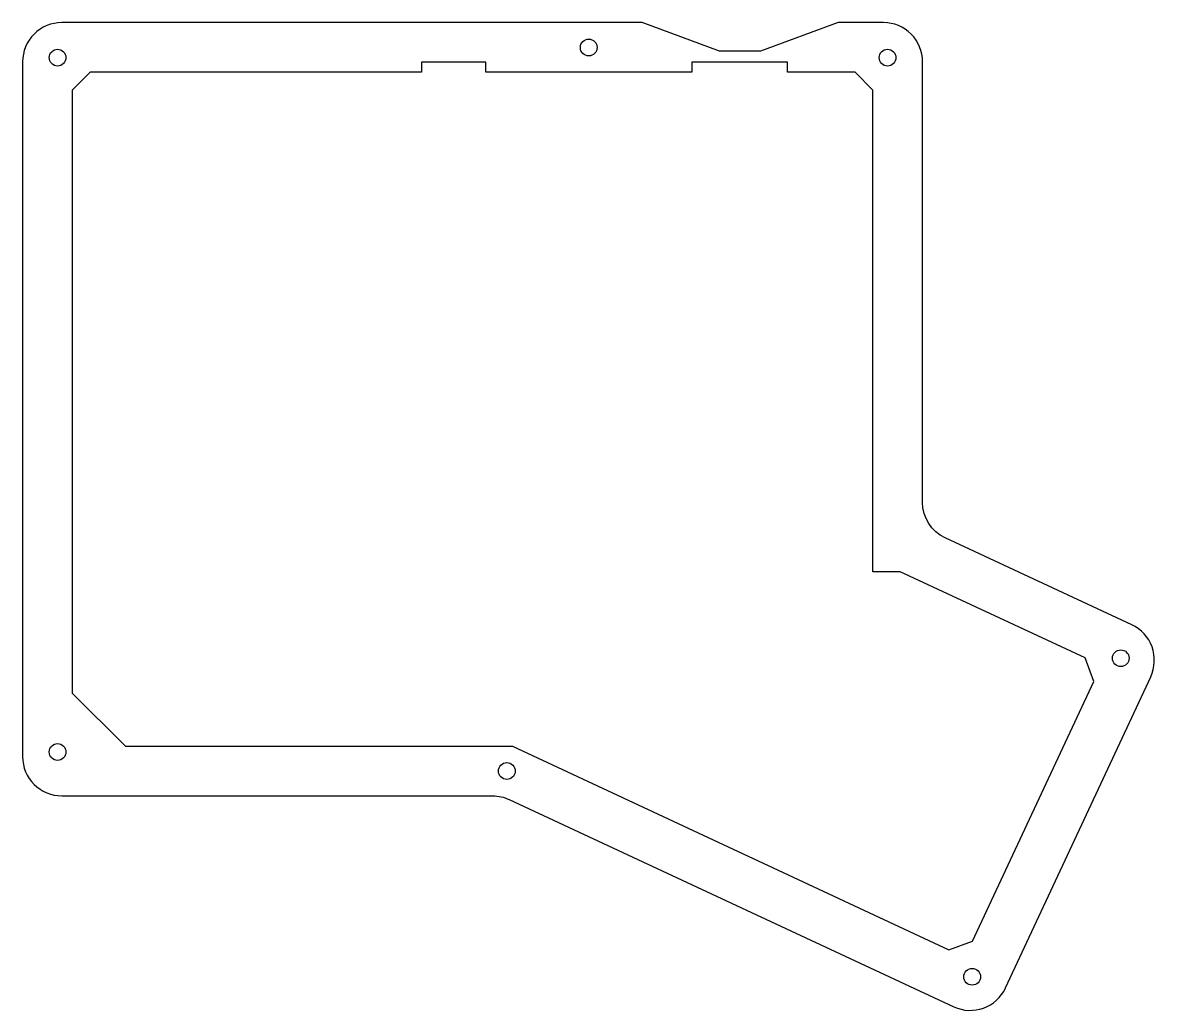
# Model space of a CAD drawing. Header units: millimetres. Extents: x 20 to 223, y 7 to 184.
import ezdxf

# ---------------------------------------------------------------- set-up
doc = ezdxf.new("R2010")
doc.units = ezdxf.units.MM
doc.layers.get('0').update_dxf_attribs({"linetype": 'CONTINUOUS'})

msp = doc.modelspace()

# ---------------------------------------------------------------- linework, layer by layer
msp.add_lwpolyline([(185.13, 91.47, -0.291482), (181.09, 97.81), (181.09, 176.7, 0.414214), (174.09, 183.7), (165.97, 183.7), (152.09, 178.58), (144.75, 178.58), (130.87, 183.7), (27, 183.7, 0.414214), (20, 176.7), (20, 52.27, 0.414214), (27, 45.27), (104.13, 45.27, -0.109498), (107.09, 44.61), (186.66, 7.52, 0.414191), (195.96, 10.9), (221.92, 66.58, 0.414222), (218.54, 75.89)], format="xyb", close=True)
msp.add_lwpolyline([(102.91, 174.81), (102.91, 176.59), (91.4, 176.59), (91.4, 174.81), (32.06, 174.81), (28.89, 171.63), (28.89, 63.68), (38.41, 54.16), (107.66, 54.16), (185.82, 17.71), (190.04, 19.25), (211.73, 65.75), (210.19, 69.97), (177.1, 85.4), (172.2, 85.4), (172.2, 171.63), (169, 174.81), (156.93, 174.81), (156.93, 176.59), (139.76, 176.59), (139.76, 174.81)], close=True)
for centre in [(121.33, 179.25), (26.26, 177.43), (174.82, 177.43), (216.56, 69.9), (26.26, 53.12), (106.67, 49.71), (189.97, 12.88)]:
    msp.add_circle(centre, 1.5)

doc.saveas('drawing.dxf')
